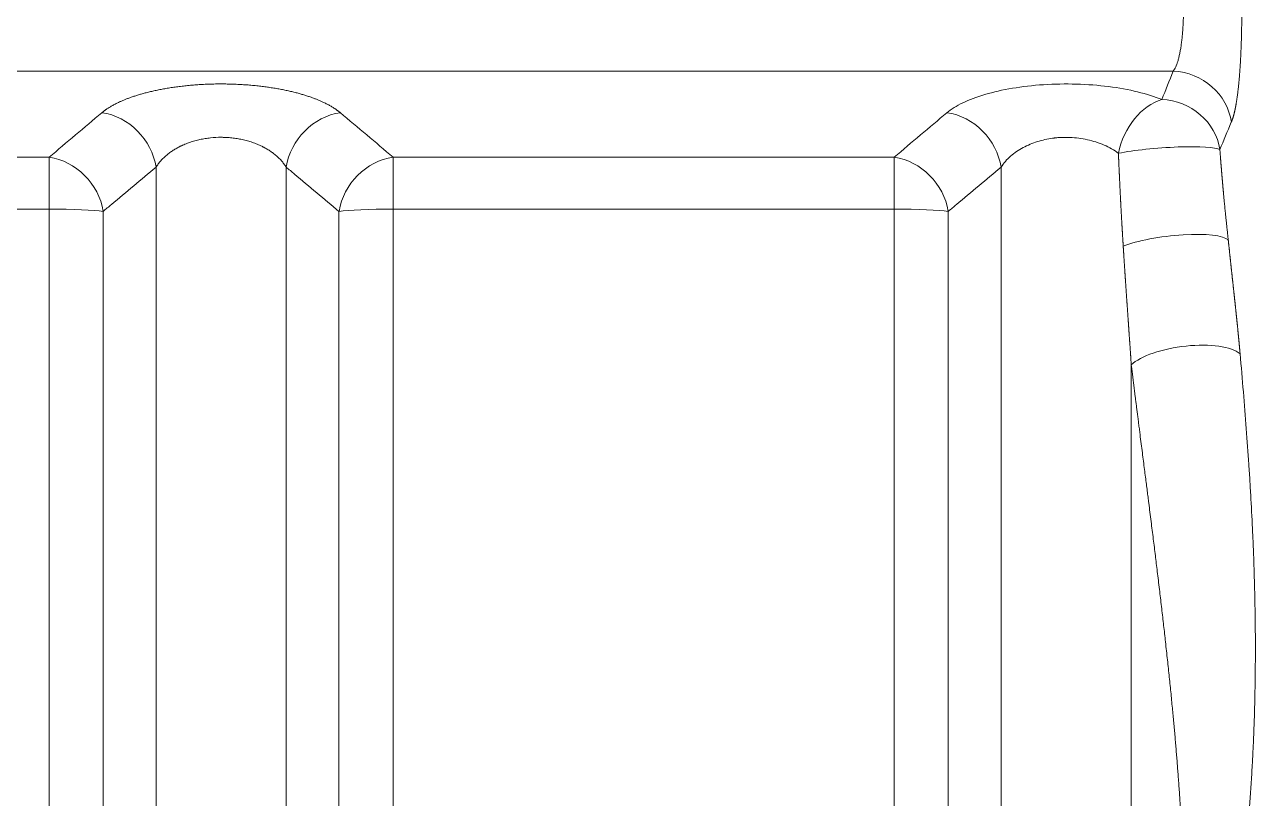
# Model space of a CAD drawing. Header units: millimetres. Extents: x 4664 to 8864, y -38 to 2932.
# Drawn here: x 7861.69 to 7888.85, y 2196.67 to 2213.73 of the extents above; entities that cross this region are included whole.
import ezdxf

# ---------------------------------------------------------------- set-up
doc = ezdxf.new("R2010")
doc.units = ezdxf.units.MM

msp = doc.modelspace()

# ---------------------------------------------------------------- linework, layer by layer
at = {"lineweight": 5}
for p, q in [((7857.644, 2212.708), (7887.038, 2212.708)), ((7860.533, 2210.808), (7862.23, 2210.808)), ((7862.23, 2157.228), (7862.23, 2210.808)), ((7869.823, 2189.43), (7869.823, 2210.808)), ((7869.823, 2210.808), (7880.879, 2210.808)), ((7880.879, 2189.43), (7880.879, 2210.808)), ((7864.59, 2210.588), (7864.59, 2154.304)), ((7867.463, 2210.588), (7867.463, 2182.059)), ((7883.239, 2210.588), (7883.239, 2182.059)), ((7862.23, 2209.663), (7860.533, 2209.663)), ((7863.425, 2209.614), (7863.425, 2157.639)), ((7868.628, 2188.803), (7868.628, 2209.614)), ((7880.879, 2209.663), (7869.823, 2209.663)), ((7882.074, 2209.614), (7882.074, 2188.803)), ((7886.112, 2206.227), (7886.112, 2154.304))]:
    msp.add_line(p, q, dxfattribs=at)
for centre, major_axis, ratio, start_param, end_param in [((7921.973, 2194.055), (0, 44.076), 0.874816, 1.133821, 1.149419), ((7887.038, 2211.481), (1.209, -0.494), 0.930648, 0.494462, 1.934188), ((7886.787, 2210.856), (-0.485, -1.212), 0.714518, 3.652384, 4.960449), ((7886.787, 2210.856), (1.216, -0.477), 0.931354, 0.497131, 1.920946), ((7863.396, 2210.563), (0.84, -1), 0.87029, 0.960013, 2.374005), ((7868.658, 2210.563), (-0.84, -1), 0.87029, 3.909181, 5.323172), ((7882.044, 2210.563), (0.84, -1), 0.87029, 0.960013, 2.374005), ((7886.787, 2210.856), (-1.302, -0.095), 0.121176, 3.317435, 5.530999), ((7862.23, 2209.581), (0.843, -0.997), 0.871092, 0.962939, 2.371211), ((7869.823, 2209.581), (-0.843, -0.997), 0.871092, 3.911974, 5.320246), ((7880.879, 2209.581), (0.843, -0.997), 0.871092, 0.962939, 2.371211), ((7862.23, 2209.581), (-1.306, 0), 0.063029, 3.557424, 4.712389), ((7869.823, 2209.581), (-1.306, 0), 0.063029, 4.712389, 5.867354), ((7880.879, 2209.581), (-1.306, 0), 0.063029, 3.557424, 4.712389), ((7886.981, 2208.788), (-1.298, -0.148), 0.217615, 3.320457, 5.62619), ((7887.306, 2206.171), (-1.296, -0.16), 0.35862, 3.471847, 5.83836)]:
    msp.add_ellipse(centre, major_axis=major_axis, ratio=ratio, start_param=start_param, end_param=end_param, dxfattribs=at)
for points, degree, knots in [([(7888.32, 2216.781), (7888.32, 2216.78), (7888.321, 2216.779), (7888.322, 2216.776), (7888.323, 2216.773), (7888.324, 2216.77), (7888.325, 2216.768), (7888.327, 2216.765), (7888.328, 2216.762), (7888.329, 2216.759), (7888.33, 2216.756), (7888.331, 2216.754), (7888.332, 2216.751), (7888.333, 2216.748), (7888.334, 2216.745), (7888.335, 2216.742), (7888.337, 2216.739), (7888.338, 2216.736), (7888.339, 2216.733), (7888.34, 2216.73), (7888.341, 2216.727), (7888.342, 2216.724), (7888.343, 2216.721), (7888.344, 2216.718), (7888.345, 2216.715), (7888.346, 2216.711), (7888.347, 2216.708), (7888.348, 2216.705), (7888.35, 2216.702), (7888.351, 2216.699), (7888.352, 2216.696), (7888.353, 2216.692), (7888.354, 2216.689), (7888.355, 2216.686), (7888.356, 2216.682), (7888.357, 2216.679), (7888.358, 2216.676), (7888.359, 2216.672), (7888.36, 2216.669), (7888.361, 2216.666), (7888.362, 2216.662), (7888.363, 2216.659), (7888.364, 2216.655), (7888.365, 2216.652), (7888.366, 2216.648), (7888.367, 2216.645), (7888.368, 2216.641), (7888.369, 2216.638), (7888.37, 2216.634), (7888.371, 2216.631), (7888.372, 2216.627), (7888.373, 2216.623), (7888.374, 2216.62), (7888.375, 2216.616), (7888.376, 2216.612), (7888.377, 2216.609), (7888.378, 2216.605), (7888.379, 2216.601), (7888.38, 2216.597), (7888.381, 2216.594), (7888.382, 2216.59), (7888.383, 2216.586), (7888.384, 2216.582), (7888.385, 2216.578), (7888.386, 2216.574), (7888.387, 2216.571), (7888.388, 2216.567), (7888.388, 2216.563), (7888.389, 2216.559), (7888.39, 2216.555), (7888.391, 2216.551), (7888.392, 2216.547), (7888.393, 2216.543), (7888.394, 2216.539), (7888.395, 2216.535), (7888.396, 2216.531), (7888.397, 2216.526), (7888.398, 2216.522), (7888.399, 2216.518), (7888.4, 2216.514), (7888.4, 2216.51), (7888.401, 2216.506), (7888.402, 2216.501), (7888.403, 2216.497), (7888.404, 2216.493), (7888.405, 2216.489), (7888.406, 2216.484), (7888.407, 2216.48), (7888.408, 2216.476), (7888.409, 2216.471), (7888.409, 2216.467), (7888.41, 2216.463), (7888.411, 2216.458), (7888.412, 2216.454), (7888.413, 2216.449), (7888.414, 2216.445), (7888.415, 2216.44), (7888.415, 2216.436), (7888.416, 2216.431), (7888.417, 2216.427), (7888.418, 2216.422), (7888.419, 2216.418), (7888.42, 2216.413), (7888.421, 2216.408), (7888.421, 2216.404), (7888.422, 2216.399), (7888.423, 2216.394), (7888.424, 2216.39), (7888.43, 2216.353), (7888.442, 2216.281), (7888.458, 2216.167), (7888.473, 2216.047), (7888.486, 2215.919), (7888.498, 2215.784), (7888.509, 2215.642), (7888.518, 2215.495), (7888.526, 2215.343), (7888.534, 2215.186), (7888.539, 2215.044), (7888.543, 2214.921), (7888.545, 2214.817), (7888.548, 2214.712), (7888.55, 2214.607), (7888.551, 2214.501), (7888.552, 2214.394), (7888.553, 2214.287), (7888.553, 2214.198), (7888.553, 2214.129), (7888.553, 2214.078), (7888.552, 2214.028), (7888.552, 2213.978), (7888.552, 2213.929), (7888.551, 2213.879), (7888.55, 2213.829), (7888.55, 2213.779), (7888.549, 2213.73), (7888.548, 2213.68), (7888.547, 2213.631), (7888.546, 2213.581), (7888.545, 2213.532), (7888.543, 2213.483), (7888.542, 2213.434), (7888.541, 2213.385), (7888.538, 2213.313), (7888.535, 2213.219), (7888.53, 2213.104), (7888.525, 2212.993), (7888.519, 2212.884), (7888.512, 2212.778), (7888.505, 2212.675), (7888.499, 2212.595), (7888.494, 2212.535), (7888.49, 2212.496), (7888.487, 2212.457), (7888.483, 2212.418), (7888.479, 2212.38), (7888.475, 2212.343), (7888.471, 2212.307), (7888.467, 2212.271), (7888.463, 2212.235), (7888.459, 2212.201), (7888.454, 2212.166), (7888.449, 2212.133), (7888.445, 2212.1), (7888.44, 2212.068), (7888.435, 2212.036), (7888.43, 2212.005), (7888.426, 2211.982), (7888.423, 2211.966), (7888.421, 2211.958), (7888.42, 2211.949), (7888.418, 2211.941), (7888.417, 2211.932), (7888.415, 2211.924), (7888.414, 2211.916), (7888.412, 2211.907), (7888.41, 2211.899), (7888.409, 2211.891), (7888.407, 2211.883), (7888.406, 2211.875), (7888.404, 2211.867), (7888.402, 2211.86), (7888.401, 2211.852), (7888.399, 2211.844), (7888.397, 2211.837), (7888.396, 2211.829), (7888.394, 2211.822), (7888.392, 2211.814), (7888.39, 2211.807), (7888.389, 2211.799), (7888.387, 2211.792), (7888.385, 2211.785), (7888.383, 2211.778), (7888.382, 2211.771), (7888.38, 2211.764), (7888.378, 2211.757), (7888.376, 2211.75), (7888.375, 2211.743), (7888.373, 2211.737), (7888.371, 2211.73), (7888.369, 2211.723), (7888.367, 2211.717), (7888.365, 2211.71), (7888.363, 2211.704), (7888.362, 2211.698), (7888.36, 2211.692), (7888.358, 2211.685), (7888.356, 2211.679), (7888.354, 2211.673), (7888.352, 2211.667), (7888.35, 2211.661), (7888.348, 2211.655), (7888.346, 2211.65), (7888.344, 2211.644), (7888.342, 2211.638), (7888.34, 2211.632), (7888.338, 2211.627), (7888.336, 2211.621), (7888.334, 2211.616), (7888.332, 2211.611), (7888.33, 2211.605), (7888.328, 2211.6), (7888.326, 2211.595), (7888.324, 2211.59), (7888.322, 2211.585), (7888.321, 2211.582), (7888.32, 2211.58)], 3, [0, 0, 0, 0, 0.001188, 0.002374, 0.003561, 0.004746, 0.005931, 0.007116, 0.0083, 0.009483, 0.010666, 0.011848, 0.01303, 0.014211, 0.015391, 0.016571, 0.017751, 0.01893, 0.020108, 0.021286, 0.022464, 0.023641, 0.024817, 0.025994, 0.027169, 0.028345, 0.029519, 0.030694, 0.031868, 0.033041, 0.034214, 0.035387, 0.03656, 0.037732, 0.038903, 0.040075, 0.041246, 0.042416, 0.043587, 0.044757, 0.045927, 0.047096, 0.048265, 0.049434, 0.050603, 0.051771, 0.052939, 0.054107, 0.055274, 0.056442, 0.057609, 0.058776, 0.059943, 0.061109, 0.062276, 0.063442, 0.064608, 0.065774, 0.06694, 0.068105, 0.069271, 0.070436, 0.071601, 0.072767, 0.073932, 0.075097, 0.076261, 0.077426, 0.078591, 0.079756, 0.080921, 0.082085, 0.08325, 0.084415, 0.085579, 0.086744, 0.087909, 0.089073, 0.090238, 0.091403, 0.092568, 0.093733, 0.094898, 0.096063, 0.097228, 0.098393, 0.099558, 0.100724, 0.101889, 0.103055, 0.104221, 0.105387, 0.106553, 0.107719, 0.108886, 0.110053, 0.111219, 0.112387, 0.113554, 0.114721, 0.115889, 0.117057, 0.118225, 0.119394, 0.120563, 0.121732, 0.122901, 0.124071, 0.125241, 0.150482, 0.175511, 0.20042, 0.225306, 0.250265, 0.275471, 0.300471, 0.32537, 0.35027, 0.375276, 0.391019, 0.406675, 0.422272, 0.437834, 0.45339, 0.468966, 0.484588, 0.500283, 0.507584, 0.514876, 0.522162, 0.529445, 0.536727, 0.544011, 0.5513, 0.558597, 0.565904, 0.573225, 0.580561, 0.587917, 0.595294, 0.602695, 0.610124, 0.617582, 0.625071, 0.643141, 0.661082, 0.678932, 0.696727, 0.714507, 0.732309, 0.750171, 0.757518, 0.764853, 0.772179, 0.779498, 0.786812, 0.794124, 0.801437, 0.808752, 0.816072, 0.8234, 0.830737, 0.838088, 0.845452, 0.852834, 0.860236, 0.867659, 0.875107, 0.877259, 0.87941, 0.88156, 0.883709, 0.885857, 0.888004, 0.890151, 0.892297, 0.894443, 0.896588, 0.898732, 0.900876, 0.90302, 0.905163, 0.907306, 0.909449, 0.911592, 0.913735, 0.915877, 0.91802, 0.920162, 0.922305, 0.924448, 0.926591, 0.928735, 0.930879, 0.933023, 0.935168, 0.937313, 0.939459, 0.941605, 0.943752, 0.9459, 0.948049, 0.950199, 0.952349, 0.9545, 0.956653, 0.958806, 0.960961, 0.963117, 0.965274, 0.967432, 0.969592, 0.971753, 0.973916, 0.97608, 0.978245, 0.980413, 0.982582, 0.984752, 0.986925, 0.989099, 0.991275, 0.993453, 0.995633, 0.997816, 1, 1, 1, 1]), ([(7887.038, 2212.708), (7887.057, 2212.733), (7887.075, 2212.764), (7887.1, 2212.818), (7887.116, 2212.856), (7887.138, 2212.922), (7887.159, 2212.994), (7887.177, 2213.074), (7887.194, 2213.161), (7887.21, 2213.255), (7887.223, 2213.354), (7887.235, 2213.46), (7887.245, 2213.57), (7887.253, 2213.686), (7887.259, 2213.805), (7887.263, 2213.927), (7887.265, 2214.011), (7887.266, 2214.074), (7887.266, 2214.105), (7887.267, 2214.142), (7887.267, 2214.161), (7887.267, 2214.17), (7887.267, 2214.175), (7887.267, 2214.177), (7887.267, 2214.178), (7887.267, 2214.179), (7887.267, 2214.179), (7887.267, 2214.179), (7887.267, 2214.18), (7887.267, 2214.18), (7887.267, 2214.18), (7887.267, 2214.18), (7887.267, 2214.18), (7887.267, 2214.18), (7887.267, 2214.18), (7887.267, 2214.181), (7887.267, 2214.181), (7887.267, 2214.181), (7887.267, 2214.181), (7887.267, 2214.182), (7887.267, 2214.184), (7887.267, 2214.189), (7887.267, 2214.198), (7887.267, 2214.217), (7887.266, 2214.254), (7887.266, 2214.285), (7887.265, 2214.348), (7887.263, 2214.432), (7887.259, 2214.555), (7887.253, 2214.674), (7887.245, 2214.789), (7887.235, 2214.9), (7887.223, 2215.006), (7887.21, 2215.106), (7887.195, 2215.199), (7887.178, 2215.286), (7887.159, 2215.366), (7887.138, 2215.439), (7887.116, 2215.505), (7887.1, 2215.543), (7887.075, 2215.597), (7887.057, 2215.628), (7887.038, 2215.653)], 3, [0, 0, 0, 0, 0.0625, 0.0625, 0.09375, 0.125, 0.15625, 0.1875, 0.21875, 0.25, 0.28125, 0.3125, 0.34375, 0.375, 0.40625, 0.4375, 0.46875, 0.46875, 0.484375, 0.492187, 0.496094, 0.498047, 0.499023, 0.499512, 0.499756, 0.499878, 0.499939, 0.499969, 0.499985, 0.499992, 0.499992, 0.5, 0.5, 0.500244, 0.500275, 0.500275, 0.500305, 0.500305, 0.500366, 0.500488, 0.500977, 0.501953, 0.503906, 0.507812, 0.515625, 0.53125, 0.53125, 0.5625, 0.59375, 0.625, 0.65625, 0.6875, 0.71875, 0.75, 0.78125, 0.8125, 0.84375, 0.875, 0.90625, 0.9375, 0.9375, 1, 1, 1, 1]), ([(7863.396, 2211.79), (7863.559, 2211.927), (7863.95, 2212.101), (7864.257, 2212.203), (7864.602, 2212.288), (7864.986, 2212.355), (7865.394, 2212.401), (7865.817, 2212.425), (7866.241, 2212.424), (7866.667, 2212.401), (7867.069, 2212.355), (7867.453, 2212.288), (7867.797, 2212.203), (7868.104, 2212.1), (7868.494, 2211.927), (7868.658, 2211.79)], 2, [0, 0, 0, 0.125, 0.1875, 0.25, 0.3125, 0.375, 0.4375, 0.5, 0.5625, 0.625, 0.6875, 0.75, 0.8125, 0.875, 1, 1, 1]), ([(7882.044, 2211.79), (7882.136, 2211.867), (7882.254, 2211.941), (7882.534, 2212.076), (7882.699, 2212.139), (7883.25, 2212.301), (7883.697, 2212.377), (7884.417, 2212.424), (7884.66, 2212.428), (7885.143, 2212.414), (7885.384, 2212.395), (7885.836, 2212.338), (7886.054, 2212.298), (7886.45, 2212.202), (7886.628, 2212.147), (7886.787, 2212.083)], 3, [0, 0, 0, 0, 0.125, 0.125, 0.25, 0.25, 0.5, 0.5, 0.625, 0.625, 0.75, 0.75, 0.875, 0.875, 1, 1, 1, 1]), ([(7867.463, 2210.588), (7867.448, 2210.613), (7867.431, 2210.638), (7867.395, 2210.685), (7867.376, 2210.708), (7867.337, 2210.753), (7867.296, 2210.796), (7867.229, 2210.856), (7867.158, 2210.911), (7867.084, 2210.962), (7867.033, 2210.993), (7866.994, 2211.015), (7866.974, 2211.025), (7866.951, 2211.037), (7866.939, 2211.043), (7866.934, 2211.046), (7866.931, 2211.048), (7866.929, 2211.048), (7866.929, 2211.049), (7866.928, 2211.049), (7866.928, 2211.049), (7866.928, 2211.049), (7866.928, 2211.049), (7866.928, 2211.049), (7866.928, 2211.049), (7866.894, 2211.066), (7866.825, 2211.097), (7866.718, 2211.137), (7866.607, 2211.171), (7866.494, 2211.199), (7866.378, 2211.221), (7866.261, 2211.236), (7866.183, 2211.243), (7866.124, 2211.246), (7866.094, 2211.247), (7866.06, 2211.247), (7866.043, 2211.248), (7866.035, 2211.248), (7866.031, 2211.248), (7866.028, 2211.248), (7866.027, 2211.248), (7865.948, 2211.248), (7865.87, 2211.244), (7865.753, 2211.231), (7865.675, 2211.221), (7865.56, 2211.199), (7865.446, 2211.171), (7865.336, 2211.137), (7865.264, 2211.11), (7865.212, 2211.089), (7865.186, 2211.077), (7865.156, 2211.064), (7865.141, 2211.057), (7865.134, 2211.053), (7865.13, 2211.051), (7865.128, 2211.05), (7865.127, 2211.05), (7865.127, 2211.05), (7865.127, 2211.05), (7865.126, 2211.049), (7865.126, 2211.049), (7865.126, 2211.049), (7865.126, 2211.049), (7865.1, 2211.036), (7865.047, 2211.009), (7864.97, 2210.962), (7864.896, 2210.912), (7864.825, 2210.856), (7864.758, 2210.796), (7864.717, 2210.753), (7864.677, 2210.708), (7864.658, 2210.685), (7864.623, 2210.638), (7864.606, 2210.613), (7864.59, 2210.588)], 3, [0, 0, 0, 0, 0.03125, 0.03125, 0.0625, 0.0625, 0.09375, 0.125, 0.15625, 0.1875, 0.21875, 0.21875, 0.234375, 0.242188, 0.246094, 0.248047, 0.249023, 0.249512, 0.249756, 0.249878, 0.249939, 0.249969, 0.249985, 0.249985, 0.25, 0.25, 0.28125, 0.3125, 0.34375, 0.375, 0.40625, 0.4375, 0.46875, 0.46875, 0.484375, 0.492188, 0.496094, 0.498047, 0.499023, 0.499023, 0.5, 0.5, 0.5625, 0.5625, 0.59375, 0.625, 0.65625, 0.6875, 0.71875, 0.71875, 0.734375, 0.742188, 0.746094, 0.748047, 0.749023, 0.749512, 0.749756, 0.749878, 0.749939, 0.749969, 0.749985, 0.749985, 0.75, 0.75, 0.78125, 0.8125, 0.84375, 0.875, 0.90625, 0.9375, 0.9375, 0.96875, 0.96875, 1, 1, 1, 1]), ([(7885.828, 2210.894), (7885.781, 2210.93), (7885.731, 2210.964), (7885.625, 2211.025), (7885.569, 2211.053), (7885.454, 2211.103), (7885.394, 2211.125), (7885.272, 2211.164), (7885.209, 2211.181), (7885.082, 2211.209), (7885.018, 2211.22), (7884.888, 2211.236), (7884.823, 2211.242), (7884.693, 2211.247), (7884.628, 2211.247), (7884.531, 2211.243), (7884.499, 2211.241), (7884.452, 2211.236), (7884.428, 2211.234), (7884.4, 2211.231), (7884.387, 2211.229), (7884.38, 2211.228), (7884.376, 2211.228), (7884.375, 2211.227), (7884.374, 2211.227), (7884.373, 2211.227), (7884.373, 2211.227), (7884.373, 2211.227), (7884.373, 2211.227), (7884.373, 2211.227), (7884.317, 2211.22), (7884.262, 2211.21), (7884.151, 2211.185), (7884.096, 2211.17), (7883.987, 2211.136), (7883.933, 2211.116), (7883.827, 2211.072), (7883.775, 2211.047), (7883.675, 2210.994), (7883.627, 2210.965), (7883.534, 2210.902), (7883.49, 2210.868), (7883.408, 2210.796), (7883.369, 2210.758), (7883.299, 2210.676), (7883.267, 2210.633), (7883.239, 2210.588)], 3, [0, 0, 0, 0, 0.0625, 0.0625, 0.125, 0.125, 0.1875, 0.1875, 0.25, 0.25, 0.3125, 0.3125, 0.375, 0.375, 0.4375, 0.4375, 0.46875, 0.46875, 0.484375, 0.492187, 0.496094, 0.498047, 0.499023, 0.499512, 0.499756, 0.499878, 0.499939, 0.499969, 0.499969, 0.5, 0.5, 0.5625, 0.5625, 0.625, 0.625, 0.6875, 0.6875, 0.75, 0.75, 0.8125, 0.8125, 0.875, 0.875, 0.9375, 0.9375, 1, 1, 1, 1]), ([(7885.934, 2208.843), (7885.934, 2208.851), (7885.933, 2208.867), (7885.931, 2208.89), (7885.93, 2208.913), (7885.929, 2208.936), (7885.927, 2208.959), (7885.926, 2208.982), (7885.924, 2209.005), (7885.923, 2209.029), (7885.922, 2209.052), (7885.92, 2209.075), (7885.919, 2209.098), (7885.917, 2209.122), (7885.916, 2209.145), (7885.915, 2209.168), (7885.913, 2209.192), (7885.912, 2209.215), (7885.91, 2209.239), (7885.909, 2209.262), (7885.908, 2209.286), (7885.906, 2209.309), (7885.905, 2209.333), (7885.904, 2209.356), (7885.902, 2209.38), (7885.901, 2209.404), (7885.9, 2209.427), (7885.898, 2209.451), (7885.897, 2209.475), (7885.896, 2209.499), (7885.894, 2209.522), (7885.893, 2209.546), (7885.892, 2209.57), (7885.89, 2209.594), (7885.889, 2209.618), (7885.888, 2209.642), (7885.886, 2209.665), (7885.885, 2209.689), (7885.884, 2209.713), (7885.882, 2209.737), (7885.881, 2209.761), (7885.88, 2209.785), (7885.879, 2209.81), (7885.877, 2209.834), (7885.876, 2209.858), (7885.875, 2209.882), (7885.874, 2209.906), (7885.872, 2209.93), (7885.871, 2209.955), (7885.87, 2209.979), (7885.869, 2210.003), (7885.867, 2210.027), (7885.866, 2210.052), (7885.865, 2210.076), (7885.864, 2210.101), (7885.863, 2210.125), (7885.861, 2210.149), (7885.86, 2210.174), (7885.859, 2210.198), (7885.858, 2210.223), (7885.857, 2210.247), (7885.856, 2210.272), (7885.854, 2210.297), (7885.853, 2210.321), (7885.852, 2210.346), (7885.851, 2210.37), (7885.85, 2210.395), (7885.849, 2210.42), (7885.848, 2210.445), (7885.846, 2210.469), (7885.845, 2210.494), (7885.844, 2210.519), (7885.843, 2210.544), (7885.842, 2210.569), (7885.841, 2210.594), (7885.84, 2210.619), (7885.839, 2210.643), (7885.838, 2210.668), (7885.837, 2210.693), (7885.836, 2210.718), (7885.835, 2210.743), (7885.833, 2210.769), (7885.832, 2210.794), (7885.831, 2210.819), (7885.83, 2210.844), (7885.829, 2210.869), (7885.829, 2210.886), (7885.828, 2210.894)], 3, [0, 0, 0, 0, 0.011294, 0.0226, 0.033916, 0.045244, 0.056583, 0.067933, 0.079294, 0.090667, 0.10205, 0.113445, 0.12485, 0.136267, 0.147695, 0.159135, 0.170585, 0.182047, 0.19352, 0.205003, 0.216499, 0.228005, 0.239522, 0.251051, 0.262591, 0.274142, 0.285704, 0.297278, 0.308862, 0.320458, 0.332065, 0.343683, 0.355313, 0.366953, 0.378605, 0.390268, 0.401942, 0.413628, 0.425325, 0.437033, 0.448752, 0.460482, 0.472224, 0.483977, 0.495741, 0.507516, 0.519302, 0.5311, 0.542909, 0.554729, 0.566561, 0.578404, 0.590258, 0.602123, 0.613999, 0.625887, 0.637786, 0.649696, 0.661618, 0.673551, 0.685495, 0.69745, 0.709417, 0.721394, 0.733384, 0.745384, 0.757396, 0.769419, 0.781453, 0.793498, 0.805555, 0.817623, 0.829703, 0.841793, 0.853895, 0.866008, 0.878133, 0.890269, 0.902416, 0.914574, 0.926744, 0.938925, 0.951117, 0.963321, 0.975536, 0.987762, 1, 1, 1, 1]), ([(7888.068, 2210.977), (7888.068, 2210.97), (7888.069, 2210.957), (7888.07, 2210.938), (7888.072, 2210.918), (7888.073, 2210.899), (7888.075, 2210.88), (7888.076, 2210.86), (7888.078, 2210.841), (7888.079, 2210.822), (7888.081, 2210.802), (7888.082, 2210.783), (7888.083, 2210.764), (7888.085, 2210.745), (7888.086, 2210.726), (7888.088, 2210.706), (7888.089, 2210.687), (7888.091, 2210.668), (7888.092, 2210.649), (7888.094, 2210.63), (7888.095, 2210.611), (7888.097, 2210.592), (7888.099, 2210.573), (7888.1, 2210.554), (7888.102, 2210.535), (7888.103, 2210.516), (7888.105, 2210.497), (7888.106, 2210.478), (7888.108, 2210.459), (7888.109, 2210.44), (7888.111, 2210.421), (7888.113, 2210.403), (7888.114, 2210.384), (7888.116, 2210.365), (7888.117, 2210.346), (7888.119, 2210.328), (7888.121, 2210.309), (7888.122, 2210.29), (7888.124, 2210.272), (7888.125, 2210.253), (7888.127, 2210.234), (7888.129, 2210.216), (7888.13, 2210.197), (7888.132, 2210.179), (7888.134, 2210.16), (7888.135, 2210.142), (7888.137, 2210.123), (7888.139, 2210.105), (7888.14, 2210.086), (7888.142, 2210.068), (7888.144, 2210.049), (7888.145, 2210.031), (7888.147, 2210.013), (7888.149, 2209.994), (7888.151, 2209.969), (7888.154, 2209.937), (7888.158, 2209.898), (7888.161, 2209.859), (7888.165, 2209.82), (7888.169, 2209.781), (7888.173, 2209.742), (7888.177, 2209.703), (7888.18, 2209.665), (7888.184, 2209.626), (7888.188, 2209.588), (7888.192, 2209.55), (7888.196, 2209.511), (7888.2, 2209.473), (7888.204, 2209.435), (7888.208, 2209.397), (7888.212, 2209.359), (7888.216, 2209.321), (7888.22, 2209.283), (7888.224, 2209.246), (7888.228, 2209.208), (7888.232, 2209.171), (7888.236, 2209.133), (7888.24, 2209.096), (7888.244, 2209.058), (7888.248, 2209.021), (7888.251, 2208.996), (7888.253, 2208.984)], 3, [0, 0, 0, 0, 0.00967, 0.019331, 0.028983, 0.038625, 0.048257, 0.05788, 0.067493, 0.077097, 0.086691, 0.096276, 0.105852, 0.115418, 0.124974, 0.134521, 0.144059, 0.153587, 0.163106, 0.172615, 0.182115, 0.191606, 0.201087, 0.210559, 0.220021, 0.229474, 0.238918, 0.248352, 0.257777, 0.267193, 0.276599, 0.285996, 0.295383, 0.304762, 0.314131, 0.323491, 0.332841, 0.342182, 0.351514, 0.360837, 0.370151, 0.379455, 0.38875, 0.398036, 0.407312, 0.416579, 0.425838, 0.435087, 0.444326, 0.453557, 0.462778, 0.471991, 0.481194, 0.490388, 0.499573, 0.519215, 0.538825, 0.558402, 0.577948, 0.597461, 0.616943, 0.636393, 0.65581, 0.675197, 0.694551, 0.713874, 0.733166, 0.752426, 0.771655, 0.790853, 0.81002, 0.829156, 0.848261, 0.867335, 0.886379, 0.905391, 0.924374, 0.943326, 0.962247, 0.981139, 1, 1, 1, 1]), ([(7864.59, 2210.588), (7864.261, 2210.314), (7863.934, 2210.04), (7863.546, 2209.716), (7863.485, 2209.665), (7863.425, 2209.614)], 3, [0, 0, 0, 0, 0.843933, 0.843933, 1, 1, 1, 1]), ([(7868.628, 2209.614), (7868.302, 2209.888), (7867.974, 2210.162), (7867.585, 2210.487), (7867.524, 2210.537), (7867.463, 2210.588)], 3, [0, 0, 0, 0, 0.843933, 0.843933, 1, 1, 1, 1]), ([(7883.239, 2210.588), (7882.91, 2210.314), (7882.582, 2210.04), (7882.194, 2209.716), (7882.134, 2209.665), (7882.074, 2209.614)], 3, [0, 0, 0, 0, 0.843933, 0.843933, 1, 1, 1, 1]), ([(7888.253, 2208.984), (7888.253, 2208.978), (7888.254, 2208.966), (7888.256, 2208.947), (7888.258, 2208.929), (7888.26, 2208.91), (7888.262, 2208.892), (7888.264, 2208.873), (7888.266, 2208.855), (7888.268, 2208.837), (7888.27, 2208.818), (7888.272, 2208.8), (7888.274, 2208.782), (7888.276, 2208.763), (7888.278, 2208.745), (7888.28, 2208.727), (7888.281, 2208.709), (7888.283, 2208.69), (7888.285, 2208.672), (7888.287, 2208.654), (7888.289, 2208.636), (7888.291, 2208.618), (7888.293, 2208.6), (7888.295, 2208.582), (7888.297, 2208.563), (7888.299, 2208.545), (7888.301, 2208.527), (7888.303, 2208.509), (7888.305, 2208.491), (7888.307, 2208.473), (7888.309, 2208.455), (7888.311, 2208.437), (7888.312, 2208.419), (7888.314, 2208.401), (7888.316, 2208.384), (7888.318, 2208.366), (7888.32, 2208.348), (7888.322, 2208.33), (7888.324, 2208.312), (7888.326, 2208.294), (7888.328, 2208.276), (7888.33, 2208.259), (7888.332, 2208.241), (7888.334, 2208.223), (7888.336, 2208.205), (7888.338, 2208.188), (7888.339, 2208.17), (7888.341, 2208.152), (7888.343, 2208.135), (7888.345, 2208.117), (7888.347, 2208.099), (7888.349, 2208.082), (7888.351, 2208.064), (7888.353, 2208.047), (7888.355, 2208.029), (7888.357, 2208.012), (7888.359, 2207.994), (7888.36, 2207.977), (7888.362, 2207.959), (7888.364, 2207.942), (7888.366, 2207.924), (7888.368, 2207.907), (7888.37, 2207.889), (7888.372, 2207.872), (7888.374, 2207.855), (7888.376, 2207.837), (7888.377, 2207.82), (7888.379, 2207.803), (7888.381, 2207.785), (7888.383, 2207.768), (7888.385, 2207.751), (7888.387, 2207.734), (7888.389, 2207.716), (7888.391, 2207.699), (7888.392, 2207.682), (7888.394, 2207.665), (7888.396, 2207.648), (7888.398, 2207.63), (7888.4, 2207.613), (7888.402, 2207.596), (7888.403, 2207.579), (7888.405, 2207.562), (7888.407, 2207.545), (7888.409, 2207.528), (7888.411, 2207.511), (7888.413, 2207.494), (7888.414, 2207.477), (7888.416, 2207.46), (7888.418, 2207.443), (7888.42, 2207.426), (7888.422, 2207.409), (7888.423, 2207.392), (7888.425, 2207.375), (7888.427, 2207.359), (7888.429, 2207.342), (7888.43, 2207.325), (7888.432, 2207.308), (7888.434, 2207.291), (7888.436, 2207.275), (7888.437, 2207.258), (7888.439, 2207.241), (7888.441, 2207.224), (7888.443, 2207.208), (7888.444, 2207.191), (7888.446, 2207.174), (7888.448, 2207.158), (7888.45, 2207.141), (7888.451, 2207.124), (7888.453, 2207.108), (7888.455, 2207.091), (7888.456, 2207.075), (7888.458, 2207.058), (7888.46, 2207.041), (7888.461, 2207.025), (7888.463, 2207.008), (7888.465, 2206.992), (7888.466, 2206.975), (7888.468, 2206.959), (7888.47, 2206.943), (7888.471, 2206.926), (7888.473, 2206.91), (7888.474, 2206.893), (7888.476, 2206.877), (7888.478, 2206.861), (7888.479, 2206.844), (7888.481, 2206.828), (7888.482, 2206.812), (7888.484, 2206.795), (7888.486, 2206.779), (7888.487, 2206.763), (7888.489, 2206.747), (7888.49, 2206.73), (7888.492, 2206.714), (7888.493, 2206.698), (7888.495, 2206.682), (7888.496, 2206.666), (7888.498, 2206.649), (7888.499, 2206.633), (7888.501, 2206.617), (7888.502, 2206.601), (7888.504, 2206.585), (7888.505, 2206.569), (7888.507, 2206.553), (7888.508, 2206.537), (7888.51, 2206.521), (7888.511, 2206.505), (7888.513, 2206.489), (7888.513, 2206.478), (7888.514, 2206.473)], 3, [0, 0, 0, 0, 0.007138, 0.014272, 0.021401, 0.028526, 0.035646, 0.042762, 0.049873, 0.05698, 0.064082, 0.07118, 0.078274, 0.085363, 0.092448, 0.099529, 0.106605, 0.113677, 0.120744, 0.127807, 0.134866, 0.141921, 0.148971, 0.156017, 0.163058, 0.170096, 0.177129, 0.184158, 0.191182, 0.198203, 0.205219, 0.212231, 0.219239, 0.226242, 0.233242, 0.240237, 0.247228, 0.254215, 0.261198, 0.268177, 0.275151, 0.282122, 0.289088, 0.296051, 0.303009, 0.309963, 0.316913, 0.323859, 0.330801, 0.33774, 0.344674, 0.351604, 0.35853, 0.365452, 0.37237, 0.379284, 0.386195, 0.393101, 0.400003, 0.406902, 0.413796, 0.420687, 0.427574, 0.434457, 0.441336, 0.448212, 0.455083, 0.461951, 0.468815, 0.475675, 0.482531, 0.489383, 0.496232, 0.503077, 0.509918, 0.516756, 0.52359, 0.53042, 0.537246, 0.544069, 0.550888, 0.557703, 0.564515, 0.571323, 0.578127, 0.584928, 0.591725, 0.598519, 0.605309, 0.612095, 0.618878, 0.625658, 0.632433, 0.639206, 0.645974, 0.65274, 0.659501, 0.66626, 0.673015, 0.679766, 0.686514, 0.693258, 0.699999, 0.706737, 0.713471, 0.720202, 0.72693, 0.733654, 0.740375, 0.747092, 0.753806, 0.760517, 0.767225, 0.773929, 0.78063, 0.787328, 0.794022, 0.800713, 0.807401, 0.814086, 0.820767, 0.827446, 0.834121, 0.840793, 0.847462, 0.854127, 0.86079, 0.867449, 0.874105, 0.880759, 0.887409, 0.894056, 0.9007, 0.907341, 0.913978, 0.920613, 0.927245, 0.933874, 0.9405, 0.947123, 0.953743, 0.96036, 0.966974, 0.973585, 0.980193, 0.986798, 0.9934, 1, 1, 1, 1]), ([(7886.112, 2206.227), (7886.111, 2206.234), (7886.11, 2206.249), (7886.109, 2206.271), (7886.107, 2206.293), (7886.106, 2206.314), (7886.104, 2206.336), (7886.103, 2206.358), (7886.102, 2206.38), (7886.1, 2206.402), (7886.099, 2206.424), (7886.097, 2206.446), (7886.096, 2206.467), (7886.094, 2206.489), (7886.093, 2206.511), (7886.091, 2206.533), (7886.09, 2206.555), (7886.088, 2206.577), (7886.087, 2206.599), (7886.085, 2206.621), (7886.084, 2206.643), (7886.082, 2206.664), (7886.081, 2206.686), (7886.079, 2206.708), (7886.078, 2206.73), (7886.076, 2206.752), (7886.074, 2206.774), (7886.073, 2206.796), (7886.071, 2206.818), (7886.07, 2206.84), (7886.068, 2206.862), (7886.067, 2206.884), (7886.065, 2206.906), (7886.064, 2206.928), (7886.062, 2206.949), (7886.061, 2206.971), (7886.059, 2206.993), (7886.058, 2207.015), (7886.056, 2207.037), (7886.055, 2207.059), (7886.053, 2207.081), (7886.052, 2207.103), (7886.05, 2207.125), (7886.049, 2207.147), (7886.047, 2207.169), (7886.046, 2207.191), (7886.044, 2207.213), (7886.042, 2207.235), (7886.041, 2207.257), (7886.039, 2207.279), (7886.038, 2207.301), (7886.036, 2207.323), (7886.035, 2207.345), (7886.033, 2207.367), (7886.032, 2207.389), (7886.03, 2207.411), (7886.029, 2207.433), (7886.027, 2207.455), (7886.026, 2207.477), (7886.024, 2207.499), (7886.023, 2207.521), (7886.021, 2207.543), (7886.02, 2207.565), (7886.018, 2207.587), (7886.016, 2207.609), (7886.015, 2207.631), (7886.013, 2207.653), (7886.012, 2207.675), (7886.01, 2207.697), (7886.009, 2207.719), (7886.007, 2207.741), (7886.006, 2207.763), (7886.004, 2207.785), (7886.003, 2207.807), (7886.001, 2207.829), (7886, 2207.851), (7885.998, 2207.873), (7885.997, 2207.895), (7885.995, 2207.917), (7885.994, 2207.939), (7885.992, 2207.961), (7885.991, 2207.983), (7885.989, 2208.005), (7885.988, 2208.027), (7885.986, 2208.049), (7885.985, 2208.071), (7885.983, 2208.093), (7885.982, 2208.115), (7885.98, 2208.137), (7885.979, 2208.159), (7885.977, 2208.181), (7885.976, 2208.203), (7885.974, 2208.225), (7885.973, 2208.247), (7885.971, 2208.269), (7885.97, 2208.292), (7885.969, 2208.314), (7885.967, 2208.336), (7885.966, 2208.358), (7885.964, 2208.38), (7885.963, 2208.402), (7885.961, 2208.424), (7885.96, 2208.446), (7885.958, 2208.468), (7885.957, 2208.49), (7885.956, 2208.512), (7885.954, 2208.534), (7885.953, 2208.556), (7885.951, 2208.578), (7885.95, 2208.601), (7885.948, 2208.623), (7885.947, 2208.645), (7885.946, 2208.667), (7885.944, 2208.689), (7885.943, 2208.711), (7885.941, 2208.733), (7885.94, 2208.755), (7885.939, 2208.777), (7885.937, 2208.799), (7885.936, 2208.821), (7885.935, 2208.836), (7885.934, 2208.843)], 3, [0, 0, 0, 0, 0.008443, 0.016885, 0.025326, 0.033767, 0.042207, 0.050647, 0.059085, 0.067523, 0.075961, 0.084397, 0.092833, 0.101269, 0.109703, 0.118137, 0.12657, 0.135003, 0.143435, 0.151866, 0.160297, 0.168726, 0.177156, 0.185584, 0.194012, 0.202439, 0.210865, 0.219291, 0.227716, 0.236141, 0.244564, 0.252987, 0.26141, 0.269832, 0.278253, 0.286673, 0.295093, 0.303512, 0.31193, 0.320348, 0.328765, 0.337181, 0.345597, 0.354012, 0.362426, 0.37084, 0.379253, 0.387665, 0.396077, 0.404488, 0.412898, 0.421308, 0.429717, 0.438125, 0.446533, 0.45494, 0.463346, 0.471752, 0.480157, 0.488561, 0.496965, 0.505368, 0.51377, 0.522172, 0.530573, 0.538973, 0.547373, 0.555772, 0.56417, 0.572568, 0.580965, 0.589362, 0.597758, 0.606153, 0.614547, 0.622941, 0.631334, 0.639727, 0.648119, 0.65651, 0.664901, 0.673291, 0.68168, 0.690068, 0.698457, 0.706844, 0.715231, 0.723617, 0.732002, 0.740387, 0.748771, 0.757155, 0.765537, 0.77392, 0.782301, 0.790682, 0.799062, 0.807442, 0.815821, 0.8242, 0.832577, 0.840954, 0.849331, 0.857707, 0.866082, 0.874457, 0.882831, 0.891204, 0.899577, 0.907949, 0.91632, 0.924691, 0.933061, 0.941431, 0.9498, 0.958168, 0.966536, 0.974903, 0.983269, 0.991635, 1, 1, 1, 1]), ([(7888.514, 2206.473), (7888.539, 2206.188), (7888.563, 2205.909), (7888.609, 2205.358), (7888.63, 2205.088), (7888.67, 2204.555), (7888.689, 2204.292), (7888.714, 2203.904), (7888.723, 2203.776), (7888.738, 2203.521), (7888.746, 2203.395), (7888.767, 2203.018), (7888.78, 2202.771), (7888.796, 2202.406), (7888.801, 2202.286), (7888.809, 2202.107), (7888.811, 2202.047), (7888.815, 2201.929), (7888.817, 2201.87), (7888.827, 2201.576), (7888.833, 2201.345), (7888.84, 2201.004), (7888.842, 2200.891), (7888.845, 2200.724), (7888.846, 2200.64), (7888.847, 2200.543), (7888.848, 2200.495), (7888.848, 2200.471), (7888.848, 2200.459), (7888.848, 2200.453), (7888.848, 2200.45), (7888.848, 2200.448), (7888.848, 2200.448), (7888.848, 2200.447), (7888.848, 2200.447), (7888.848, 2200.447), (7888.848, 2200.447), (7888.848, 2200.447), (7888.848, 2200.447), (7888.85, 2200.308), (7888.851, 2200.033), (7888.85, 2199.63), (7888.846, 2199.237), (7888.841, 2198.98), (7888.832, 2198.599), (7888.825, 2198.352), (7888.811, 2197.989), (7888.805, 2197.869), (7888.797, 2197.692), (7888.793, 2197.604), (7888.787, 2197.503), (7888.785, 2197.452), (7888.783, 2197.427), (7888.783, 2197.415), (7888.782, 2197.408), (7888.782, 2197.405), (7888.782, 2197.404), (7888.782, 2197.403), (7888.782, 2197.402), (7888.782, 2197.402), (7888.782, 2197.402), (7888.782, 2197.402), (7888.782, 2197.402), (7888.782, 2197.402), (7888.774, 2197.257), (7888.756, 2196.971), (7888.726, 2196.551), (7888.692, 2196.14), (7888.654, 2195.738), (7888.613, 2195.345), (7888.569, 2194.961), (7888.522, 2194.588), (7888.489, 2194.345), (7888.472, 2194.226)], 3, [0, 0, 0, 0, 0.0625, 0.0625, 0.125, 0.125, 0.1875, 0.1875, 0.21875, 0.21875, 0.25, 0.25, 0.3125, 0.3125, 0.34375, 0.34375, 0.359375, 0.359375, 0.375, 0.375, 0.4375, 0.4375, 0.46875, 0.46875, 0.484375, 0.492188, 0.496094, 0.498047, 0.499023, 0.499512, 0.499756, 0.499878, 0.499939, 0.499969, 0.499985, 0.499992, 0.499996, 0.499996, 0.5, 0.5, 0.53125, 0.5625, 0.59375, 0.625, 0.625, 0.6875, 0.6875, 0.71875, 0.71875, 0.734375, 0.742188, 0.746094, 0.748047, 0.749023, 0.749512, 0.749756, 0.749878, 0.749939, 0.749969, 0.749985, 0.749992, 0.749996, 0.749996, 0.75, 0.75, 0.78125, 0.8125, 0.84375, 0.875, 0.90625, 0.9375, 0.96875, 1, 1, 1, 1]), ([(7887.277, 2194.009), (7887.277, 2194.015), (7887.277, 2194.027), (7887.277, 2194.045), (7887.277, 2194.063), (7887.277, 2194.081), (7887.277, 2194.099), (7887.277, 2194.117), (7887.277, 2194.135), (7887.277, 2194.153), (7887.277, 2194.171), (7887.277, 2194.189), (7887.276, 2194.207), (7887.276, 2194.225), (7887.276, 2194.243), (7887.276, 2194.262), (7887.276, 2194.28), (7887.276, 2194.298), (7887.276, 2194.316), (7887.275, 2194.334), (7887.275, 2194.352), (7887.275, 2194.371), (7887.275, 2194.389), (7887.275, 2194.407), (7887.274, 2194.425), (7887.274, 2194.444), (7887.274, 2194.462), (7887.274, 2194.48), (7887.273, 2194.499), (7887.273, 2194.517), (7887.273, 2194.535), (7887.273, 2194.554), (7887.272, 2194.572), (7887.272, 2194.591), (7887.272, 2194.609), (7887.271, 2194.627), (7887.271, 2194.646), (7887.271, 2194.664), (7887.27, 2194.683), (7887.27, 2194.701), (7887.27, 2194.72), (7887.269, 2194.739), (7887.269, 2194.757), (7887.268, 2194.776), (7887.268, 2194.794), (7887.267, 2194.813), (7887.267, 2194.832), (7887.267, 2194.85), (7887.266, 2194.869), (7887.266, 2194.887), (7887.265, 2194.906), (7887.265, 2194.925), (7887.264, 2194.944), (7887.264, 2194.962), (7887.263, 2194.981), (7887.263, 2195), (7887.262, 2195.019), (7887.262, 2195.038), (7887.261, 2195.056), (7887.26, 2195.075), (7887.26, 2195.094), (7887.259, 2195.113), (7887.259, 2195.132), (7887.258, 2195.151), (7887.257, 2195.17), (7887.257, 2195.189), (7887.256, 2195.208), (7887.256, 2195.227), (7887.255, 2195.246), (7887.254, 2195.265), (7887.254, 2195.284), (7887.253, 2195.303), (7887.252, 2195.322), (7887.252, 2195.341), (7887.251, 2195.36), (7887.25, 2195.379), (7887.249, 2195.398), (7887.249, 2195.417), (7887.248, 2195.437), (7887.247, 2195.456), (7887.246, 2195.475), (7887.246, 2195.494), (7887.245, 2195.513), (7887.244, 2195.533), (7887.243, 2195.552), (7887.242, 2195.571), (7887.238, 2195.682), (7887.228, 2195.886), (7887.212, 2196.186), (7887.194, 2196.495), (7887.173, 2196.812), (7887.154, 2197.074), (7887.138, 2197.281), (7887.127, 2197.428), (7887.115, 2197.577), (7887.103, 2197.727), (7887.09, 2197.879), (7887.077, 2198.032), (7887.063, 2198.186), (7887.049, 2198.341), (7887.034, 2198.498), (7887.013, 2198.723), (7886.984, 2199.019), (7886.946, 2199.39), (7886.905, 2199.774), (7886.863, 2200.153), (7886.821, 2200.528), (7886.778, 2200.899), (7886.733, 2201.281), (7886.688, 2201.656), (7886.643, 2202.026), (7886.597, 2202.393), (7886.549, 2202.78), (7886.51, 2203.087), (7886.481, 2203.312), (7886.464, 2203.45), (7886.445, 2203.599), (7886.425, 2203.757), (7886.403, 2203.925), (7886.381, 2204.104), (7886.356, 2204.292), (7886.331, 2204.491), (7886.309, 2204.667), (7886.29, 2204.816), (7886.275, 2204.932), (7886.261, 2205.045), (7886.247, 2205.153), (7886.234, 2205.257), (7886.221, 2205.357), (7886.209, 2205.453), (7886.197, 2205.545), (7886.186, 2205.632), (7886.176, 2205.715), (7886.166, 2205.794), (7886.157, 2205.868), (7886.148, 2205.939), (7886.14, 2206.005), (7886.132, 2206.066), (7886.125, 2206.124), (7886.118, 2206.177), (7886.114, 2206.211), (7886.112, 2206.227)], 3, [0, 0, 0, 0, 0.001403, 0.002808, 0.004214, 0.005622, 0.007032, 0.008443, 0.009856, 0.01127, 0.012686, 0.014104, 0.015523, 0.016944, 0.018367, 0.019791, 0.021217, 0.022645, 0.024074, 0.025505, 0.026937, 0.028371, 0.029807, 0.031245, 0.032684, 0.034125, 0.035568, 0.037012, 0.038458, 0.039906, 0.041355, 0.042806, 0.044259, 0.045713, 0.047169, 0.048627, 0.050087, 0.051548, 0.053011, 0.054475, 0.055942, 0.05741, 0.05888, 0.060351, 0.061825, 0.0633, 0.064776, 0.066255, 0.067735, 0.069217, 0.0707, 0.072186, 0.073673, 0.075162, 0.076653, 0.078145, 0.079639, 0.081135, 0.082633, 0.084132, 0.085633, 0.087136, 0.088641, 0.090148, 0.091656, 0.093166, 0.094678, 0.096191, 0.097707, 0.099224, 0.100743, 0.102264, 0.103786, 0.105311, 0.106837, 0.108365, 0.109895, 0.111426, 0.11296, 0.114495, 0.116032, 0.117571, 0.119111, 0.120654, 0.122198, 0.123744, 0.125292, 0.148749, 0.172956, 0.197922, 0.223653, 0.250157, 0.262099, 0.274161, 0.286342, 0.298644, 0.311068, 0.323613, 0.33628, 0.34907, 0.361983, 0.37502, 0.40466, 0.43536, 0.467127, 0.499968, 0.529724, 0.560471, 0.592216, 0.624965, 0.653813, 0.684259, 0.716308, 0.749969, 0.760607, 0.772055, 0.784313, 0.797384, 0.811268, 0.825968, 0.841484, 0.857818, 0.874972, 0.884887, 0.894455, 0.903675, 0.912547, 0.92107, 0.929244, 0.937069, 0.944545, 0.95167, 0.958445, 0.96487, 0.970943, 0.976665, 0.982036, 0.987055, 0.991722, 0.996037, 1, 1, 1, 1])]:
    msp.add_open_spline(points, degree=degree, knots=knots, dxfattribs=at)
for points in [[(7862.23, 2210.808), (7862.618, 2211.136), (7863.006, 2211.463), (7863.396, 2211.79)], [(7868.658, 2211.79), (7869.047, 2211.463), (7869.436, 2211.136), (7869.823, 2210.808)], [(7880.879, 2210.808), (7881.266, 2211.136), (7881.655, 2211.463), (7882.044, 2211.79)], [(7888.32, 2211.58), (7888.234, 2211.379), (7888.15, 2211.178), (7888.068, 2210.977)]]:
    msp.add_open_spline(points, degree=3, dxfattribs=at)

doc.saveas('drawing.dxf')
